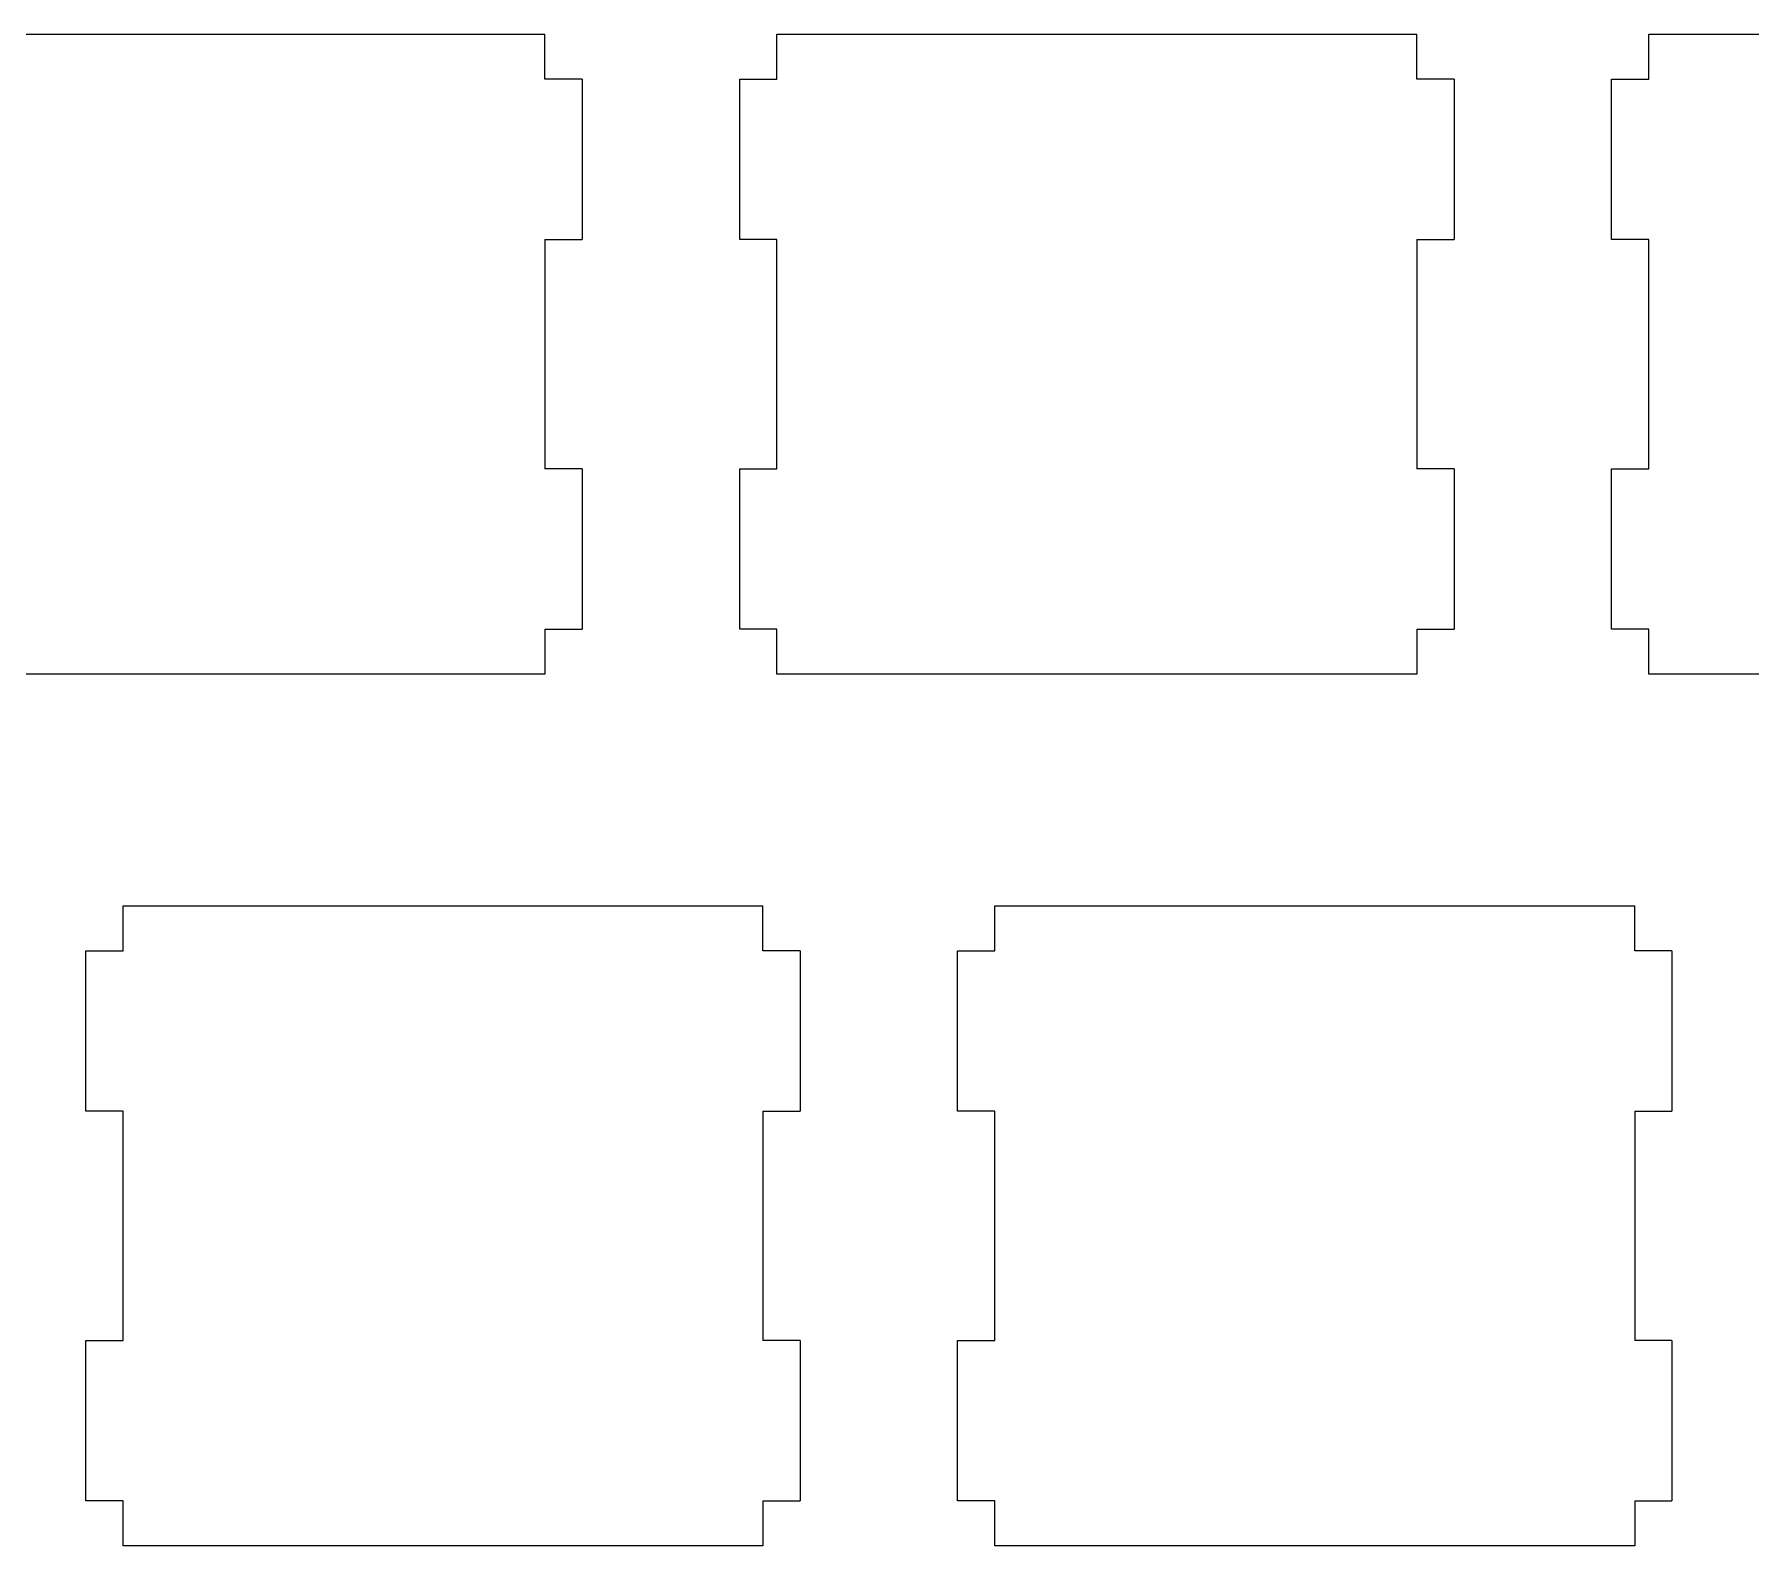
# Model space of a CAD drawing. Extents: x 16 to 306, y 20 to 120.
# Drawn here: x 114.09 to 151.5, y 43.77 to 76.72 of the extents above; entities that cross this region are included whole.
import ezdxf

# ---------------------------------------------------------------- set-up
doc = ezdxf.new("R2010")
doc.units = 0
doc.layers.add('LAYER_1', color=7, linetype='CONTINUOUS')

msp = doc.modelspace()

# ---------------------------------------------------------------- linework, layer by layer
at = {"layer": 'LAYER_1', "linetype": 'BYBLOCK'}
for points in [[(113.452, 76.718, 0), (114.14, 76.718, 0), (114.888, 76.718, 0), (115.685, 76.718, 0), (116.519, 76.718, 0), (117.376, 76.718, 0), (118.246, 76.718, 0), (119.115, 76.718, 0), (119.973, 76.718, 0), (120.806, 76.718, 0), (121.603, 76.718, 0), (122.351, 76.718, 0), (123.039, 76.718, 0), (123.655, 76.718, 0), (124.185, 76.718, 0), (124.619, 76.718, 0), (124.944, 76.718, 0), (125.148, 76.718, 0), (125.218, 76.718, 0)], [(125.218, 75.739, 0), (125.218, 75.744, 0), (125.218, 75.759, 0), (125.218, 75.781, 0), (125.218, 75.812, 0), (125.218, 75.849, 0), (125.218, 75.892, 0), (125.218, 75.94, 0), (125.218, 75.993, 0), (125.218, 76.049, 0), (125.218, 76.107, 0), (125.218, 76.168, 0), (125.218, 76.229, 0), (125.218, 76.29, 0), (125.218, 76.35, 0), (125.218, 76.408, 0), (125.218, 76.464, 0), (125.218, 76.517, 0), (125.218, 76.565, 0), (125.218, 76.608, 0), (125.218, 76.645, 0), (125.218, 76.676, 0), (125.218, 76.699, 0), (125.218, 76.713, 0), (125.218, 76.718, 0)], [(130.273, 76.718, 0), (130.344, 76.718, 0), (130.547, 76.718, 0), (130.872, 76.718, 0), (131.306, 76.718, 0), (131.837, 76.718, 0), (132.452, 76.718, 0), (133.14, 76.718, 0), (133.888, 76.718, 0), (134.685, 76.718, 0), (135.519, 76.718, 0), (136.376, 76.718, 0), (137.246, 76.718, 0), (138.115, 76.718, 0), (138.973, 76.718, 0), (139.806, 76.718, 0), (140.603, 76.718, 0), (141.351, 76.718, 0), (142.039, 76.718, 0), (142.655, 76.718, 0), (143.185, 76.718, 0), (143.619, 76.718, 0), (143.944, 76.718, 0), (144.148, 76.718, 0), (144.218, 76.718, 0)], [(130.273, 75.739, 0), (130.273, 75.744, 0), (130.273, 75.759, 0), (130.273, 75.781, 0), (130.273, 75.812, 0), (130.273, 75.849, 0), (130.273, 75.892, 0), (130.273, 75.94, 0), (130.273, 75.993, 0), (130.273, 76.049, 0), (130.273, 76.107, 0), (130.273, 76.168, 0), (130.273, 76.229, 0), (130.273, 76.29, 0), (130.273, 76.35, 0), (130.273, 76.408, 0), (130.273, 76.464, 0), (130.273, 76.517, 0), (130.273, 76.565, 0), (130.273, 76.608, 0), (130.273, 76.645, 0), (130.273, 76.676, 0), (130.273, 76.699, 0), (130.273, 76.713, 0), (130.273, 76.718, 0)], [(144.218, 75.739, 0), (144.218, 75.744, 0), (144.218, 75.759, 0), (144.218, 75.781, 0), (144.218, 75.812, 0), (144.218, 75.849, 0), (144.218, 75.892, 0), (144.218, 75.94, 0), (144.218, 75.993, 0), (144.218, 76.049, 0), (144.218, 76.107, 0), (144.218, 76.168, 0), (144.218, 76.229, 0), (144.218, 76.29, 0), (144.218, 76.35, 0), (144.218, 76.408, 0), (144.218, 76.464, 0), (144.218, 76.517, 0), (144.218, 76.565, 0), (144.218, 76.608, 0), (144.218, 76.645, 0), (144.218, 76.676, 0), (144.218, 76.699, 0), (144.218, 76.713, 0), (144.218, 76.718, 0)], [(149.273, 76.718, 0), (149.344, 76.718, 0), (149.547, 76.718, 0), (149.872, 76.718, 0), (150.306, 76.718, 0), (150.837, 76.718, 0), (151.452, 76.718, 0), (152.14, 76.718, 0)], [(149.273, 75.739, 0), (149.273, 75.744, 0), (149.273, 75.759, 0), (149.273, 75.781, 0), (149.273, 75.812, 0), (149.273, 75.849, 0), (149.273, 75.892, 0), (149.273, 75.94, 0), (149.273, 75.993, 0), (149.273, 76.049, 0), (149.273, 76.107, 0), (149.273, 76.168, 0), (149.273, 76.229, 0), (149.273, 76.29, 0), (149.273, 76.35, 0), (149.273, 76.408, 0), (149.273, 76.464, 0), (149.273, 76.517, 0), (149.273, 76.565, 0), (149.273, 76.608, 0), (149.273, 76.645, 0), (149.273, 76.676, 0), (149.273, 76.699, 0), (149.273, 76.713, 0), (149.273, 76.718, 0)], [(126.03, 75.739, 0), (126.025, 75.739, 0), (126.014, 75.739, 0), (125.995, 75.739, 0), (125.969, 75.739, 0), (125.939, 75.739, 0), (125.903, 75.739, 0), (125.863, 75.739, 0), (125.819, 75.739, 0), (125.773, 75.739, 0), (125.724, 75.739, 0), (125.674, 75.739, 0), (125.624, 75.739, 0), (125.573, 75.739, 0), (125.523, 75.739, 0), (125.475, 75.739, 0), (125.429, 75.739, 0), (125.385, 75.739, 0), (125.345, 75.739, 0), (125.309, 75.739, 0), (125.278, 75.739, 0), (125.253, 75.739, 0), (125.234, 75.739, 0), (125.222, 75.739, 0), (125.218, 75.739, 0)], [(126.03, 75.739, 0), (126.03, 75.722, 0), (126.03, 75.671, 0), (126.03, 75.589, 0), (126.03, 75.48, 0), (126.03, 75.348, 0), (126.03, 75.193, 0), (126.03, 75.021, 0), (126.03, 74.833, 0), (126.03, 74.634, 0), (126.03, 74.425, 0), (126.03, 74.21, 0), (126.03, 73.992, 0), (126.03, 73.774, 0), (126.03, 73.56, 0), (126.03, 73.351, 0), (126.03, 73.151, 0), (126.03, 72.964, 0), (126.03, 72.791, 0), (126.03, 72.637, 0), (126.03, 72.504, 0), (126.03, 72.396, 0), (126.03, 72.314, 0), (126.03, 72.263, 0), (126.03, 72.245, 0)], [(129.462, 72.245, 0), (129.462, 72.263, 0), (129.462, 72.314, 0), (129.462, 72.396, 0), (129.462, 72.504, 0), (129.462, 72.637, 0), (129.462, 72.791, 0), (129.462, 72.964, 0), (129.462, 73.151, 0), (129.462, 73.351, 0), (129.462, 73.56, 0), (129.462, 73.774, 0), (129.462, 73.992, 0), (129.462, 74.21, 0), (129.462, 74.425, 0), (129.462, 74.634, 0), (129.462, 74.833, 0), (129.462, 75.021, 0), (129.462, 75.193, 0), (129.462, 75.348, 0), (129.462, 75.48, 0), (129.462, 75.589, 0), (129.462, 75.671, 0), (129.462, 75.722, 0), (129.462, 75.739, 0)], [(129.462, 75.739, 0), (129.466, 75.739, 0), (129.478, 75.739, 0), (129.497, 75.739, 0), (129.522, 75.739, 0), (129.553, 75.739, 0), (129.588, 75.739, 0), (129.628, 75.739, 0), (129.672, 75.739, 0), (129.718, 75.739, 0), (129.767, 75.739, 0), (129.817, 75.739, 0), (129.867, 75.739, 0), (129.918, 75.739, 0), (129.968, 75.739, 0), (130.016, 75.739, 0), (130.063, 75.739, 0), (130.106, 75.739, 0), (130.146, 75.739, 0), (130.182, 75.739, 0), (130.213, 75.739, 0), (130.238, 75.739, 0), (130.257, 75.739, 0), (130.269, 75.739, 0), (130.273, 75.739, 0)], [(145.03, 75.739, 0), (145.025, 75.739, 0), (145.014, 75.739, 0), (144.995, 75.739, 0), (144.969, 75.739, 0), (144.939, 75.739, 0), (144.903, 75.739, 0), (144.863, 75.739, 0), (144.819, 75.739, 0), (144.773, 75.739, 0), (144.724, 75.739, 0), (144.674, 75.739, 0), (144.624, 75.739, 0), (144.573, 75.739, 0), (144.523, 75.739, 0), (144.475, 75.739, 0), (144.429, 75.739, 0), (144.385, 75.739, 0), (144.345, 75.739, 0), (144.309, 75.739, 0), (144.278, 75.739, 0), (144.253, 75.739, 0), (144.234, 75.739, 0), (144.222, 75.739, 0), (144.218, 75.739, 0)], [(145.03, 75.739, 0), (145.03, 75.722, 0), (145.03, 75.671, 0), (145.03, 75.589, 0), (145.03, 75.48, 0), (145.03, 75.348, 0), (145.03, 75.193, 0), (145.03, 75.021, 0), (145.03, 74.833, 0), (145.03, 74.634, 0), (145.03, 74.425, 0), (145.03, 74.21, 0), (145.03, 73.992, 0), (145.03, 73.774, 0), (145.03, 73.56, 0), (145.03, 73.351, 0), (145.03, 73.151, 0), (145.03, 72.964, 0), (145.03, 72.791, 0), (145.03, 72.637, 0), (145.03, 72.504, 0), (145.03, 72.396, 0), (145.03, 72.314, 0), (145.03, 72.263, 0), (145.03, 72.245, 0)], [(148.462, 72.245, 0), (148.462, 72.263, 0), (148.462, 72.314, 0), (148.462, 72.396, 0), (148.462, 72.504, 0), (148.462, 72.637, 0), (148.462, 72.791, 0), (148.462, 72.964, 0), (148.462, 73.151, 0), (148.462, 73.351, 0), (148.462, 73.56, 0), (148.462, 73.774, 0), (148.462, 73.992, 0), (148.462, 74.21, 0), (148.462, 74.425, 0), (148.462, 74.634, 0), (148.462, 74.833, 0), (148.462, 75.021, 0), (148.462, 75.193, 0), (148.462, 75.348, 0), (148.462, 75.48, 0), (148.462, 75.589, 0), (148.462, 75.671, 0), (148.462, 75.722, 0), (148.462, 75.739, 0)], [(148.462, 75.739, 0), (148.466, 75.739, 0), (148.478, 75.739, 0), (148.497, 75.739, 0), (148.522, 75.739, 0), (148.553, 75.739, 0), (148.588, 75.739, 0), (148.628, 75.739, 0), (148.672, 75.739, 0), (148.718, 75.739, 0), (148.767, 75.739, 0), (148.817, 75.739, 0), (148.867, 75.739, 0), (148.918, 75.739, 0), (148.968, 75.739, 0), (149.016, 75.739, 0), (149.063, 75.739, 0), (149.106, 75.739, 0), (149.146, 75.739, 0), (149.182, 75.739, 0), (149.213, 75.739, 0), (149.238, 75.739, 0), (149.257, 75.739, 0), (149.269, 75.739, 0), (149.273, 75.739, 0)], [(125.218, 72.245, 0), (125.218, 72.22, 0), (125.218, 72.147, 0), (125.218, 72.031, 0), (125.218, 71.875, 0), (125.218, 71.685, 0), (125.218, 71.464, 0), (125.218, 71.217, 0), (125.218, 70.949, 0), (125.218, 70.663, 0), (125.218, 70.365, 0), (125.218, 70.057, 0), (125.218, 69.745, 0), (125.218, 69.434, 0), (125.218, 69.126, 0), (125.218, 68.827, 0), (125.218, 68.542, 0), (125.218, 68.273, 0), (125.218, 68.027, 0), (125.218, 67.806, 0), (125.218, 67.616, 0), (125.218, 67.46, 0), (125.218, 67.344, 0), (125.218, 67.271, 0), (125.218, 67.245, 0)], [(125.218, 72.245, 0), (125.222, 72.245, 0), (125.234, 72.245, 0), (125.253, 72.245, 0), (125.278, 72.245, 0), (125.309, 72.245, 0), (125.345, 72.245, 0), (125.385, 72.245, 0), (125.429, 72.245, 0), (125.475, 72.245, 0), (125.523, 72.245, 0), (125.573, 72.245, 0), (125.624, 72.245, 0), (125.674, 72.245, 0), (125.724, 72.245, 0), (125.773, 72.245, 0), (125.819, 72.245, 0), (125.863, 72.245, 0), (125.903, 72.245, 0), (125.939, 72.245, 0), (125.969, 72.245, 0), (125.995, 72.245, 0), (126.014, 72.245, 0), (126.025, 72.245, 0), (126.03, 72.245, 0)], [(130.273, 72.245, 0), (130.269, 72.245, 0), (130.257, 72.245, 0), (130.238, 72.245, 0), (130.213, 72.245, 0), (130.182, 72.245, 0), (130.146, 72.245, 0), (130.106, 72.245, 0), (130.063, 72.245, 0), (130.016, 72.245, 0), (129.968, 72.245, 0), (129.918, 72.245, 0), (129.867, 72.245, 0), (129.817, 72.245, 0), (129.767, 72.245, 0), (129.718, 72.245, 0), (129.672, 72.245, 0), (129.628, 72.245, 0), (129.588, 72.245, 0), (129.553, 72.245, 0), (129.522, 72.245, 0), (129.497, 72.245, 0), (129.478, 72.245, 0), (129.466, 72.245, 0), (129.462, 72.245, 0)], [(130.273, 67.245, 0), (130.273, 67.271, 0), (130.273, 67.344, 0), (130.273, 67.46, 0), (130.273, 67.616, 0), (130.273, 67.806, 0), (130.273, 68.027, 0), (130.273, 68.273, 0), (130.273, 68.542, 0), (130.273, 68.827, 0), (130.273, 69.126, 0), (130.273, 69.434, 0), (130.273, 69.745, 0), (130.273, 70.057, 0), (130.273, 70.365, 0), (130.273, 70.663, 0), (130.273, 70.949, 0), (130.273, 71.217, 0), (130.273, 71.464, 0), (130.273, 71.685, 0), (130.273, 71.875, 0), (130.273, 72.031, 0), (130.273, 72.147, 0), (130.273, 72.22, 0), (130.273, 72.245, 0)], [(144.218, 72.245, 0), (144.218, 72.22, 0), (144.218, 72.147, 0), (144.218, 72.031, 0), (144.218, 71.875, 0), (144.218, 71.685, 0), (144.218, 71.464, 0), (144.218, 71.217, 0), (144.218, 70.949, 0), (144.218, 70.663, 0), (144.218, 70.365, 0), (144.218, 70.057, 0), (144.218, 69.745, 0), (144.218, 69.434, 0), (144.218, 69.126, 0), (144.218, 68.827, 0), (144.218, 68.542, 0), (144.218, 68.273, 0), (144.218, 68.027, 0), (144.218, 67.806, 0), (144.218, 67.616, 0), (144.218, 67.46, 0), (144.218, 67.344, 0), (144.218, 67.271, 0), (144.218, 67.245, 0)], [(144.218, 72.245, 0), (144.222, 72.245, 0), (144.234, 72.245, 0), (144.253, 72.245, 0), (144.278, 72.245, 0), (144.309, 72.245, 0), (144.345, 72.245, 0), (144.385, 72.245, 0), (144.429, 72.245, 0), (144.475, 72.245, 0), (144.523, 72.245, 0), (144.573, 72.245, 0), (144.624, 72.245, 0), (144.674, 72.245, 0), (144.724, 72.245, 0), (144.773, 72.245, 0), (144.819, 72.245, 0), (144.863, 72.245, 0), (144.903, 72.245, 0), (144.939, 72.245, 0), (144.969, 72.245, 0), (144.995, 72.245, 0), (145.014, 72.245, 0), (145.025, 72.245, 0), (145.03, 72.245, 0)], [(149.273, 72.245, 0), (149.269, 72.245, 0), (149.257, 72.245, 0), (149.238, 72.245, 0), (149.213, 72.245, 0), (149.182, 72.245, 0), (149.146, 72.245, 0), (149.106, 72.245, 0), (149.063, 72.245, 0), (149.016, 72.245, 0), (148.968, 72.245, 0), (148.918, 72.245, 0), (148.867, 72.245, 0), (148.817, 72.245, 0), (148.767, 72.245, 0), (148.718, 72.245, 0), (148.672, 72.245, 0), (148.628, 72.245, 0), (148.588, 72.245, 0), (148.553, 72.245, 0), (148.522, 72.245, 0), (148.497, 72.245, 0), (148.478, 72.245, 0), (148.466, 72.245, 0), (148.462, 72.245, 0)], [(149.273, 67.245, 0), (149.273, 67.271, 0), (149.273, 67.344, 0), (149.273, 67.46, 0), (149.273, 67.616, 0), (149.273, 67.806, 0), (149.273, 68.027, 0), (149.273, 68.273, 0), (149.273, 68.542, 0), (149.273, 68.827, 0), (149.273, 69.126, 0), (149.273, 69.434, 0), (149.273, 69.745, 0), (149.273, 70.057, 0), (149.273, 70.365, 0), (149.273, 70.663, 0), (149.273, 70.949, 0), (149.273, 71.217, 0), (149.273, 71.464, 0), (149.273, 71.685, 0), (149.273, 71.875, 0), (149.273, 72.031, 0), (149.273, 72.147, 0), (149.273, 72.22, 0), (149.273, 72.245, 0)], [(126.03, 67.245, 0), (126.025, 67.245, 0), (126.014, 67.245, 0), (125.995, 67.245, 0), (125.969, 67.245, 0), (125.939, 67.245, 0), (125.903, 67.245, 0), (125.863, 67.245, 0), (125.819, 67.245, 0), (125.773, 67.245, 0), (125.724, 67.245, 0), (125.674, 67.245, 0), (125.624, 67.245, 0), (125.573, 67.245, 0), (125.523, 67.245, 0), (125.475, 67.245, 0), (125.429, 67.245, 0), (125.385, 67.245, 0), (125.345, 67.245, 0), (125.309, 67.245, 0), (125.278, 67.245, 0), (125.253, 67.245, 0), (125.234, 67.245, 0), (125.222, 67.245, 0), (125.218, 67.245, 0)], [(126.03, 67.245, 0), (126.03, 67.228, 0), (126.03, 67.177, 0), (126.03, 67.095, 0), (126.03, 66.987, 0), (126.03, 66.854, 0), (126.03, 66.699, 0), (126.03, 66.527, 0), (126.03, 66.34, 0), (126.03, 66.14, 0), (126.03, 65.931, 0), (126.03, 65.716, 0), (126.03, 65.498, 0), (126.03, 65.281, 0), (126.03, 65.066, 0), (126.03, 64.857, 0), (126.03, 64.657, 0), (126.03, 64.47, 0), (126.03, 64.297, 0), (126.03, 64.143, 0), (126.03, 64.01, 0), (126.03, 63.902, 0), (126.03, 63.82, 0), (126.03, 63.769, 0), (126.03, 63.751, 0)], [(129.462, 63.751, 0), (129.462, 63.769, 0), (129.462, 63.82, 0), (129.462, 63.902, 0), (129.462, 64.01, 0), (129.462, 64.143, 0), (129.462, 64.297, 0), (129.462, 64.47, 0), (129.462, 64.657, 0), (129.462, 64.857, 0), (129.462, 65.066, 0), (129.462, 65.281, 0), (129.462, 65.498, 0), (129.462, 65.716, 0), (129.462, 65.931, 0), (129.462, 66.14, 0), (129.462, 66.34, 0), (129.462, 66.527, 0), (129.462, 66.699, 0), (129.462, 66.854, 0), (129.462, 66.987, 0), (129.462, 67.095, 0), (129.462, 67.177, 0), (129.462, 67.228, 0), (129.462, 67.245, 0)], [(129.462, 67.245, 0), (129.466, 67.245, 0), (129.478, 67.245, 0), (129.497, 67.245, 0), (129.522, 67.245, 0), (129.553, 67.245, 0), (129.588, 67.245, 0), (129.628, 67.245, 0), (129.672, 67.245, 0), (129.718, 67.245, 0), (129.767, 67.245, 0), (129.817, 67.245, 0), (129.867, 67.245, 0), (129.918, 67.245, 0), (129.968, 67.245, 0), (130.016, 67.245, 0), (130.063, 67.245, 0), (130.106, 67.245, 0), (130.146, 67.245, 0), (130.182, 67.245, 0), (130.213, 67.245, 0), (130.238, 67.245, 0), (130.257, 67.245, 0), (130.269, 67.245, 0), (130.273, 67.245, 0)], [(145.03, 67.245, 0), (145.025, 67.245, 0), (145.014, 67.245, 0), (144.995, 67.245, 0), (144.969, 67.245, 0), (144.939, 67.245, 0), (144.903, 67.245, 0), (144.863, 67.245, 0), (144.819, 67.245, 0), (144.773, 67.245, 0), (144.724, 67.245, 0), (144.674, 67.245, 0), (144.624, 67.245, 0), (144.573, 67.245, 0), (144.523, 67.245, 0), (144.475, 67.245, 0), (144.429, 67.245, 0), (144.385, 67.245, 0), (144.345, 67.245, 0), (144.309, 67.245, 0), (144.278, 67.245, 0), (144.253, 67.245, 0), (144.234, 67.245, 0), (144.222, 67.245, 0), (144.218, 67.245, 0)], [(145.03, 67.245, 0), (145.03, 67.228, 0), (145.03, 67.177, 0), (145.03, 67.095, 0), (145.03, 66.987, 0), (145.03, 66.854, 0), (145.03, 66.699, 0), (145.03, 66.527, 0), (145.03, 66.34, 0), (145.03, 66.14, 0), (145.03, 65.931, 0), (145.03, 65.716, 0), (145.03, 65.498, 0), (145.03, 65.281, 0), (145.03, 65.066, 0), (145.03, 64.857, 0), (145.03, 64.657, 0), (145.03, 64.47, 0), (145.03, 64.297, 0), (145.03, 64.143, 0), (145.03, 64.01, 0), (145.03, 63.902, 0), (145.03, 63.82, 0), (145.03, 63.769, 0), (145.03, 63.751, 0)], [(148.462, 63.751, 0), (148.462, 63.769, 0), (148.462, 63.82, 0), (148.462, 63.902, 0), (148.462, 64.01, 0), (148.462, 64.143, 0), (148.462, 64.297, 0), (148.462, 64.47, 0), (148.462, 64.657, 0), (148.462, 64.857, 0), (148.462, 65.066, 0), (148.462, 65.281, 0), (148.462, 65.498, 0), (148.462, 65.716, 0), (148.462, 65.931, 0), (148.462, 66.14, 0), (148.462, 66.34, 0), (148.462, 66.527, 0), (148.462, 66.699, 0), (148.462, 66.854, 0), (148.462, 66.987, 0), (148.462, 67.095, 0), (148.462, 67.177, 0), (148.462, 67.228, 0), (148.462, 67.245, 0)], [(148.462, 67.245, 0), (148.466, 67.245, 0), (148.478, 67.245, 0), (148.497, 67.245, 0), (148.522, 67.245, 0), (148.553, 67.245, 0), (148.588, 67.245, 0), (148.628, 67.245, 0), (148.672, 67.245, 0), (148.718, 67.245, 0), (148.767, 67.245, 0), (148.817, 67.245, 0), (148.867, 67.245, 0), (148.918, 67.245, 0), (148.968, 67.245, 0), (149.016, 67.245, 0), (149.063, 67.245, 0), (149.106, 67.245, 0), (149.146, 67.245, 0), (149.182, 67.245, 0), (149.213, 67.245, 0), (149.238, 67.245, 0), (149.257, 67.245, 0), (149.269, 67.245, 0), (149.273, 67.245, 0)], [(125.218, 63.751, 0), (125.222, 63.751, 0), (125.234, 63.751, 0), (125.253, 63.751, 0), (125.278, 63.751, 0), (125.309, 63.751, 0), (125.345, 63.751, 0), (125.385, 63.751, 0), (125.429, 63.751, 0), (125.475, 63.751, 0), (125.523, 63.751, 0), (125.573, 63.751, 0), (125.624, 63.751, 0), (125.674, 63.751, 0), (125.724, 63.751, 0), (125.773, 63.751, 0), (125.819, 63.751, 0), (125.863, 63.751, 0), (125.903, 63.751, 0), (125.939, 63.751, 0), (125.969, 63.751, 0), (125.995, 63.751, 0), (126.014, 63.751, 0), (126.025, 63.751, 0), (126.03, 63.751, 0)], [(125.218, 63.751, 0), (125.218, 63.747, 0), (125.218, 63.732, 0), (125.218, 63.709, 0), (125.218, 63.679, 0), (125.218, 63.642, 0), (125.218, 63.599, 0), (125.218, 63.55, 0), (125.218, 63.498, 0), (125.218, 63.442, 0), (125.218, 63.383, 0), (125.218, 63.323, 0), (125.218, 63.262, 0), (125.218, 63.201, 0), (125.218, 63.141, 0), (125.218, 63.082, 0), (125.218, 63.027, 0), (125.218, 62.974, 0), (125.218, 62.926, 0), (125.218, 62.883, 0), (125.218, 62.845, 0), (125.218, 62.815, 0), (125.218, 62.792, 0), (125.218, 62.778, 0), (125.218, 62.773, 0)], [(130.273, 63.751, 0), (130.269, 63.751, 0), (130.257, 63.751, 0), (130.238, 63.751, 0), (130.213, 63.751, 0), (130.182, 63.751, 0), (130.146, 63.751, 0), (130.106, 63.751, 0), (130.063, 63.751, 0), (130.016, 63.751, 0), (129.968, 63.751, 0), (129.918, 63.751, 0), (129.867, 63.751, 0), (129.817, 63.751, 0), (129.767, 63.751, 0), (129.718, 63.751, 0), (129.672, 63.751, 0), (129.628, 63.751, 0), (129.588, 63.751, 0), (129.553, 63.751, 0), (129.522, 63.751, 0), (129.497, 63.751, 0), (129.478, 63.751, 0), (129.466, 63.751, 0), (129.462, 63.751, 0)], [(130.273, 62.773, 0), (130.273, 62.778, 0), (130.273, 62.792, 0), (130.273, 62.815, 0), (130.273, 62.845, 0), (130.273, 62.883, 0), (130.273, 62.926, 0), (130.273, 62.974, 0), (130.273, 63.027, 0), (130.273, 63.082, 0), (130.273, 63.141, 0), (130.273, 63.201, 0), (130.273, 63.262, 0), (130.273, 63.323, 0), (130.273, 63.383, 0), (130.273, 63.442, 0), (130.273, 63.498, 0), (130.273, 63.55, 0), (130.273, 63.599, 0), (130.273, 63.642, 0), (130.273, 63.679, 0), (130.273, 63.709, 0), (130.273, 63.732, 0), (130.273, 63.747, 0), (130.273, 63.751, 0)], [(144.218, 63.751, 0), (144.222, 63.751, 0), (144.234, 63.751, 0), (144.253, 63.751, 0), (144.278, 63.751, 0), (144.309, 63.751, 0), (144.345, 63.751, 0), (144.385, 63.751, 0), (144.429, 63.751, 0), (144.475, 63.751, 0), (144.523, 63.751, 0), (144.573, 63.751, 0), (144.624, 63.751, 0), (144.674, 63.751, 0), (144.724, 63.751, 0), (144.773, 63.751, 0), (144.819, 63.751, 0), (144.863, 63.751, 0), (144.903, 63.751, 0), (144.939, 63.751, 0), (144.969, 63.751, 0), (144.995, 63.751, 0), (145.014, 63.751, 0), (145.025, 63.751, 0), (145.03, 63.751, 0)], [(144.218, 63.751, 0), (144.218, 63.747, 0), (144.218, 63.732, 0), (144.218, 63.709, 0), (144.218, 63.679, 0), (144.218, 63.642, 0), (144.218, 63.599, 0), (144.218, 63.55, 0), (144.218, 63.498, 0), (144.218, 63.442, 0), (144.218, 63.383, 0), (144.218, 63.323, 0), (144.218, 63.262, 0), (144.218, 63.201, 0), (144.218, 63.141, 0), (144.218, 63.082, 0), (144.218, 63.027, 0), (144.218, 62.974, 0), (144.218, 62.926, 0), (144.218, 62.883, 0), (144.218, 62.845, 0), (144.218, 62.815, 0), (144.218, 62.792, 0), (144.218, 62.778, 0), (144.218, 62.773, 0)], [(149.273, 63.751, 0), (149.269, 63.751, 0), (149.257, 63.751, 0), (149.238, 63.751, 0), (149.213, 63.751, 0), (149.182, 63.751, 0), (149.146, 63.751, 0), (149.106, 63.751, 0), (149.063, 63.751, 0), (149.016, 63.751, 0), (148.968, 63.751, 0), (148.918, 63.751, 0), (148.867, 63.751, 0), (148.817, 63.751, 0), (148.767, 63.751, 0), (148.718, 63.751, 0), (148.672, 63.751, 0), (148.628, 63.751, 0), (148.588, 63.751, 0), (148.553, 63.751, 0), (148.522, 63.751, 0), (148.497, 63.751, 0), (148.478, 63.751, 0), (148.466, 63.751, 0), (148.462, 63.751, 0)], [(149.273, 62.773, 0), (149.273, 62.778, 0), (149.273, 62.792, 0), (149.273, 62.815, 0), (149.273, 62.845, 0), (149.273, 62.883, 0), (149.273, 62.926, 0), (149.273, 62.974, 0), (149.273, 63.027, 0), (149.273, 63.082, 0), (149.273, 63.141, 0), (149.273, 63.201, 0), (149.273, 63.262, 0), (149.273, 63.323, 0), (149.273, 63.383, 0), (149.273, 63.442, 0), (149.273, 63.498, 0), (149.273, 63.55, 0), (149.273, 63.599, 0), (149.273, 63.642, 0), (149.273, 63.679, 0), (149.273, 63.709, 0), (149.273, 63.732, 0), (149.273, 63.747, 0), (149.273, 63.751, 0)], [(125.218, 62.773, 0), (125.148, 62.773, 0), (124.944, 62.773, 0), (124.619, 62.773, 0), (124.185, 62.773, 0), (123.655, 62.773, 0), (123.039, 62.773, 0), (122.351, 62.773, 0), (121.603, 62.773, 0), (120.806, 62.773, 0), (119.973, 62.773, 0), (119.115, 62.773, 0), (118.246, 62.773, 0), (117.376, 62.773, 0), (116.519, 62.773, 0), (115.685, 62.773, 0), (114.888, 62.773, 0), (114.14, 62.773, 0), (113.452, 62.773, 0)], [(144.218, 62.773, 0), (144.148, 62.773, 0), (143.944, 62.773, 0), (143.619, 62.773, 0), (143.185, 62.773, 0), (142.655, 62.773, 0), (142.039, 62.773, 0), (141.351, 62.773, 0), (140.603, 62.773, 0), (139.806, 62.773, 0), (138.973, 62.773, 0), (138.115, 62.773, 0), (137.246, 62.773, 0), (136.376, 62.773, 0), (135.519, 62.773, 0), (134.685, 62.773, 0), (133.888, 62.773, 0), (133.14, 62.773, 0), (132.452, 62.773, 0), (131.837, 62.773, 0), (131.306, 62.773, 0), (130.872, 62.773, 0), (130.547, 62.773, 0), (130.344, 62.773, 0), (130.273, 62.773, 0)], [(152.14, 62.773, 0), (151.452, 62.773, 0), (150.837, 62.773, 0), (150.306, 62.773, 0), (149.872, 62.773, 0), (149.547, 62.773, 0), (149.344, 62.773, 0), (149.273, 62.773, 0)], [(116.023, 57.718, 0), (116.094, 57.718, 0), (116.297, 57.718, 0), (116.622, 57.718, 0), (117.056, 57.718, 0), (117.587, 57.718, 0), (118.202, 57.718, 0), (118.89, 57.718, 0), (119.638, 57.718, 0), (120.435, 57.718, 0), (121.269, 57.718, 0), (122.126, 57.718, 0), (122.996, 57.718, 0), (123.865, 57.718, 0), (124.723, 57.718, 0), (125.556, 57.718, 0), (126.353, 57.718, 0), (127.101, 57.718, 0), (127.789, 57.718, 0), (128.405, 57.718, 0), (128.935, 57.718, 0), (129.369, 57.718, 0), (129.694, 57.718, 0), (129.898, 57.718, 0), (129.968, 57.718, 0)], [(116.023, 56.739, 0), (116.023, 56.744, 0), (116.023, 56.759, 0), (116.023, 56.781, 0), (116.023, 56.812, 0), (116.023, 56.849, 0), (116.023, 56.892, 0), (116.023, 56.94, 0), (116.023, 56.993, 0), (116.023, 57.049, 0), (116.023, 57.107, 0), (116.023, 57.168, 0), (116.023, 57.229, 0), (116.023, 57.29, 0), (116.023, 57.35, 0), (116.023, 57.408, 0), (116.023, 57.464, 0), (116.023, 57.517, 0), (116.023, 57.565, 0), (116.023, 57.608, 0), (116.023, 57.645, 0), (116.023, 57.676, 0), (116.023, 57.699, 0), (116.023, 57.713, 0), (116.023, 57.718, 0)], [(129.968, 56.739, 0), (129.968, 56.744, 0), (129.968, 56.759, 0), (129.968, 56.781, 0), (129.968, 56.812, 0), (129.968, 56.849, 0), (129.968, 56.892, 0), (129.968, 56.94, 0), (129.968, 56.993, 0), (129.968, 57.049, 0), (129.968, 57.107, 0), (129.968, 57.168, 0), (129.968, 57.229, 0), (129.968, 57.29, 0), (129.968, 57.35, 0), (129.968, 57.408, 0), (129.968, 57.464, 0), (129.968, 57.517, 0), (129.968, 57.565, 0), (129.968, 57.608, 0), (129.968, 57.645, 0), (129.968, 57.676, 0), (129.968, 57.699, 0), (129.968, 57.713, 0), (129.968, 57.718, 0)], [(135.023, 57.718, 0), (135.094, 57.718, 0), (135.297, 57.718, 0), (135.622, 57.718, 0), (136.056, 57.718, 0), (136.587, 57.718, 0), (137.202, 57.718, 0), (137.89, 57.718, 0), (138.638, 57.718, 0), (139.435, 57.718, 0), (140.269, 57.718, 0), (141.126, 57.718, 0), (141.996, 57.718, 0), (142.865, 57.718, 0), (143.723, 57.718, 0), (144.556, 57.718, 0), (145.353, 57.718, 0), (146.101, 57.718, 0), (146.789, 57.718, 0), (147.405, 57.718, 0), (147.935, 57.718, 0), (148.369, 57.718, 0), (148.694, 57.718, 0), (148.898, 57.718, 0), (148.968, 57.718, 0)], [(135.023, 56.739, 0), (135.023, 56.744, 0), (135.023, 56.759, 0), (135.023, 56.781, 0), (135.023, 56.812, 0), (135.023, 56.849, 0), (135.023, 56.892, 0), (135.023, 56.94, 0), (135.023, 56.993, 0), (135.023, 57.049, 0), (135.023, 57.107, 0), (135.023, 57.168, 0), (135.023, 57.229, 0), (135.023, 57.29, 0), (135.023, 57.35, 0), (135.023, 57.408, 0), (135.023, 57.464, 0), (135.023, 57.517, 0), (135.023, 57.565, 0), (135.023, 57.608, 0), (135.023, 57.645, 0), (135.023, 57.676, 0), (135.023, 57.699, 0), (135.023, 57.713, 0), (135.023, 57.718, 0)], [(148.968, 56.739, 0), (148.968, 56.744, 0), (148.968, 56.759, 0), (148.968, 56.781, 0), (148.968, 56.812, 0), (148.968, 56.849, 0), (148.968, 56.892, 0), (148.968, 56.94, 0), (148.968, 56.993, 0), (148.968, 57.049, 0), (148.968, 57.107, 0), (148.968, 57.168, 0), (148.968, 57.229, 0), (148.968, 57.29, 0), (148.968, 57.35, 0), (148.968, 57.408, 0), (148.968, 57.464, 0), (148.968, 57.517, 0), (148.968, 57.565, 0), (148.968, 57.608, 0), (148.968, 57.645, 0), (148.968, 57.676, 0), (148.968, 57.699, 0), (148.968, 57.713, 0), (148.968, 57.718, 0)], [(115.212, 53.245, 0), (115.212, 53.263, 0), (115.212, 53.314, 0), (115.212, 53.396, 0), (115.212, 53.504, 0), (115.212, 53.637, 0), (115.212, 53.791, 0), (115.212, 53.964, 0), (115.212, 54.151, 0), (115.212, 54.351, 0), (115.212, 54.56, 0), (115.212, 54.774, 0), (115.212, 54.992, 0), (115.212, 55.21, 0), (115.212, 55.425, 0), (115.212, 55.634, 0), (115.212, 55.833, 0), (115.212, 56.021, 0), (115.212, 56.193, 0), (115.212, 56.348, 0), (115.212, 56.48, 0), (115.212, 56.589, 0), (115.212, 56.671, 0), (115.212, 56.722, 0), (115.212, 56.739, 0)], [(115.212, 56.739, 0), (115.216, 56.739, 0), (115.228, 56.739, 0), (115.247, 56.739, 0), (115.272, 56.739, 0), (115.303, 56.739, 0), (115.338, 56.739, 0), (115.378, 56.739, 0), (115.422, 56.739, 0), (115.468, 56.739, 0), (115.517, 56.739, 0), (115.567, 56.739, 0), (115.617, 56.739, 0), (115.668, 56.739, 0), (115.718, 56.739, 0), (115.766, 56.739, 0), (115.813, 56.739, 0), (115.856, 56.739, 0), (115.896, 56.739, 0), (115.932, 56.739, 0), (115.963, 56.739, 0), (115.988, 56.739, 0), (116.007, 56.739, 0), (116.019, 56.739, 0), (116.023, 56.739, 0)], [(130.78, 56.739, 0), (130.775, 56.739, 0), (130.764, 56.739, 0), (130.745, 56.739, 0), (130.719, 56.739, 0), (130.689, 56.739, 0), (130.653, 56.739, 0), (130.613, 56.739, 0), (130.569, 56.739, 0), (130.523, 56.739, 0), (130.474, 56.739, 0), (130.424, 56.739, 0), (130.374, 56.739, 0), (130.323, 56.739, 0), (130.273, 56.739, 0), (130.225, 56.739, 0), (130.179, 56.739, 0), (130.135, 56.739, 0), (130.095, 56.739, 0), (130.059, 56.739, 0), (130.028, 56.739, 0), (130.003, 56.739, 0), (129.984, 56.739, 0), (129.972, 56.739, 0), (129.968, 56.739, 0)], [(130.78, 56.739, 0), (130.78, 56.722, 0), (130.78, 56.671, 0), (130.78, 56.589, 0), (130.78, 56.48, 0), (130.78, 56.348, 0), (130.78, 56.193, 0), (130.78, 56.021, 0), (130.78, 55.833, 0), (130.78, 55.634, 0), (130.78, 55.425, 0), (130.78, 55.21, 0), (130.78, 54.992, 0), (130.78, 54.774, 0), (130.78, 54.56, 0), (130.78, 54.351, 0), (130.78, 54.151, 0), (130.78, 53.964, 0), (130.78, 53.791, 0), (130.78, 53.637, 0), (130.78, 53.504, 0), (130.78, 53.396, 0), (130.78, 53.314, 0), (130.78, 53.263, 0), (130.78, 53.245, 0)], [(134.212, 53.245, 0), (134.212, 53.263, 0), (134.212, 53.314, 0), (134.212, 53.396, 0), (134.212, 53.504, 0), (134.212, 53.637, 0), (134.212, 53.791, 0), (134.212, 53.964, 0), (134.212, 54.151, 0), (134.212, 54.351, 0), (134.212, 54.56, 0), (134.212, 54.774, 0), (134.212, 54.992, 0), (134.212, 55.21, 0), (134.212, 55.425, 0), (134.212, 55.634, 0), (134.212, 55.833, 0), (134.212, 56.021, 0), (134.212, 56.193, 0), (134.212, 56.348, 0), (134.212, 56.48, 0), (134.212, 56.589, 0), (134.212, 56.671, 0), (134.212, 56.722, 0), (134.212, 56.739, 0)], [(134.212, 56.739, 0), (134.216, 56.739, 0), (134.228, 56.739, 0), (134.247, 56.739, 0), (134.272, 56.739, 0), (134.303, 56.739, 0), (134.338, 56.739, 0), (134.378, 56.739, 0), (134.422, 56.739, 0), (134.468, 56.739, 0), (134.517, 56.739, 0), (134.567, 56.739, 0), (134.617, 56.739, 0), (134.668, 56.739, 0), (134.718, 56.739, 0), (134.766, 56.739, 0), (134.813, 56.739, 0), (134.856, 56.739, 0), (134.896, 56.739, 0), (134.932, 56.739, 0), (134.963, 56.739, 0), (134.988, 56.739, 0), (135.007, 56.739, 0), (135.019, 56.739, 0), (135.023, 56.739, 0)], [(149.78, 56.739, 0), (149.775, 56.739, 0), (149.764, 56.739, 0), (149.745, 56.739, 0), (149.719, 56.739, 0), (149.689, 56.739, 0), (149.653, 56.739, 0), (149.613, 56.739, 0), (149.569, 56.739, 0), (149.523, 56.739, 0), (149.474, 56.739, 0), (149.424, 56.739, 0), (149.374, 56.739, 0), (149.323, 56.739, 0), (149.273, 56.739, 0), (149.225, 56.739, 0), (149.179, 56.739, 0), (149.135, 56.739, 0), (149.095, 56.739, 0), (149.059, 56.739, 0), (149.028, 56.739, 0), (149.003, 56.739, 0), (148.984, 56.739, 0), (148.972, 56.739, 0), (148.968, 56.739, 0)], [(149.78, 56.739, 0), (149.78, 56.722, 0), (149.78, 56.671, 0), (149.78, 56.589, 0), (149.78, 56.48, 0), (149.78, 56.348, 0), (149.78, 56.193, 0), (149.78, 56.021, 0), (149.78, 55.833, 0), (149.78, 55.634, 0), (149.78, 55.425, 0), (149.78, 55.21, 0), (149.78, 54.992, 0), (149.78, 54.774, 0), (149.78, 54.56, 0), (149.78, 54.351, 0), (149.78, 54.151, 0), (149.78, 53.964, 0), (149.78, 53.791, 0), (149.78, 53.637, 0), (149.78, 53.504, 0), (149.78, 53.396, 0), (149.78, 53.314, 0), (149.78, 53.263, 0), (149.78, 53.245, 0)], [(116.023, 53.245, 0), (116.019, 53.245, 0), (116.007, 53.245, 0), (115.988, 53.245, 0), (115.963, 53.245, 0), (115.932, 53.245, 0), (115.896, 53.245, 0), (115.856, 53.245, 0), (115.813, 53.245, 0), (115.766, 53.245, 0), (115.718, 53.245, 0), (115.668, 53.245, 0), (115.617, 53.245, 0), (115.567, 53.245, 0), (115.517, 53.245, 0), (115.468, 53.245, 0), (115.422, 53.245, 0), (115.378, 53.245, 0), (115.338, 53.245, 0), (115.303, 53.245, 0), (115.272, 53.245, 0), (115.247, 53.245, 0), (115.228, 53.245, 0), (115.216, 53.245, 0), (115.212, 53.245, 0)], [(116.023, 48.245, 0), (116.023, 48.271, 0), (116.023, 48.344, 0), (116.023, 48.46, 0), (116.023, 48.616, 0), (116.023, 48.806, 0), (116.023, 49.027, 0), (116.023, 49.273, 0), (116.023, 49.542, 0), (116.023, 49.827, 0), (116.023, 50.126, 0), (116.023, 50.434, 0), (116.023, 50.745, 0), (116.023, 51.057, 0), (116.023, 51.365, 0), (116.023, 51.663, 0), (116.023, 51.949, 0), (116.023, 52.217, 0), (116.023, 52.464, 0), (116.023, 52.685, 0), (116.023, 52.875, 0), (116.023, 53.031, 0), (116.023, 53.147, 0), (116.023, 53.22, 0), (116.023, 53.245, 0)], [(129.968, 53.245, 0), (129.968, 53.22, 0), (129.968, 53.147, 0), (129.968, 53.031, 0), (129.968, 52.875, 0), (129.968, 52.685, 0), (129.968, 52.464, 0), (129.968, 52.217, 0), (129.968, 51.949, 0), (129.968, 51.663, 0), (129.968, 51.365, 0), (129.968, 51.057, 0), (129.968, 50.745, 0), (129.968, 50.434, 0), (129.968, 50.126, 0), (129.968, 49.827, 0), (129.968, 49.542, 0), (129.968, 49.273, 0), (129.968, 49.027, 0), (129.968, 48.806, 0), (129.968, 48.616, 0), (129.968, 48.46, 0), (129.968, 48.344, 0), (129.968, 48.271, 0), (129.968, 48.245, 0)], [(129.968, 53.245, 0), (129.972, 53.245, 0), (129.984, 53.245, 0), (130.003, 53.245, 0), (130.028, 53.245, 0), (130.059, 53.245, 0), (130.095, 53.245, 0), (130.135, 53.245, 0), (130.179, 53.245, 0), (130.225, 53.245, 0), (130.273, 53.245, 0), (130.323, 53.245, 0), (130.374, 53.245, 0), (130.424, 53.245, 0), (130.474, 53.245, 0), (130.523, 53.245, 0), (130.569, 53.245, 0), (130.613, 53.245, 0), (130.653, 53.245, 0), (130.689, 53.245, 0), (130.719, 53.245, 0), (130.745, 53.245, 0), (130.764, 53.245, 0), (130.775, 53.245, 0), (130.78, 53.245, 0)], [(135.023, 53.245, 0), (135.019, 53.245, 0), (135.007, 53.245, 0), (134.988, 53.245, 0), (134.963, 53.245, 0), (134.932, 53.245, 0), (134.896, 53.245, 0), (134.856, 53.245, 0), (134.813, 53.245, 0), (134.766, 53.245, 0), (134.718, 53.245, 0), (134.668, 53.245, 0), (134.617, 53.245, 0), (134.567, 53.245, 0), (134.517, 53.245, 0), (134.468, 53.245, 0), (134.422, 53.245, 0), (134.378, 53.245, 0), (134.338, 53.245, 0), (134.303, 53.245, 0), (134.272, 53.245, 0), (134.247, 53.245, 0), (134.228, 53.245, 0), (134.216, 53.245, 0), (134.212, 53.245, 0)], [(135.023, 48.245, 0), (135.023, 48.271, 0), (135.023, 48.344, 0), (135.023, 48.46, 0), (135.023, 48.616, 0), (135.023, 48.806, 0), (135.023, 49.027, 0), (135.023, 49.273, 0), (135.023, 49.542, 0), (135.023, 49.827, 0), (135.023, 50.126, 0), (135.023, 50.434, 0), (135.023, 50.745, 0), (135.023, 51.057, 0), (135.023, 51.365, 0), (135.023, 51.663, 0), (135.023, 51.949, 0), (135.023, 52.217, 0), (135.023, 52.464, 0), (135.023, 52.685, 0), (135.023, 52.875, 0), (135.023, 53.031, 0), (135.023, 53.147, 0), (135.023, 53.22, 0), (135.023, 53.245, 0)], [(148.968, 53.245, 0), (148.968, 53.22, 0), (148.968, 53.147, 0), (148.968, 53.031, 0), (148.968, 52.875, 0), (148.968, 52.685, 0), (148.968, 52.464, 0), (148.968, 52.217, 0), (148.968, 51.949, 0), (148.968, 51.663, 0), (148.968, 51.365, 0), (148.968, 51.057, 0), (148.968, 50.745, 0), (148.968, 50.434, 0), (148.968, 50.126, 0), (148.968, 49.827, 0), (148.968, 49.542, 0), (148.968, 49.273, 0), (148.968, 49.027, 0), (148.968, 48.806, 0), (148.968, 48.616, 0), (148.968, 48.46, 0), (148.968, 48.344, 0), (148.968, 48.271, 0), (148.968, 48.245, 0)], [(148.968, 53.245, 0), (148.972, 53.245, 0), (148.984, 53.245, 0), (149.003, 53.245, 0), (149.028, 53.245, 0), (149.059, 53.245, 0), (149.095, 53.245, 0), (149.135, 53.245, 0), (149.179, 53.245, 0), (149.225, 53.245, 0), (149.273, 53.245, 0), (149.323, 53.245, 0), (149.374, 53.245, 0), (149.424, 53.245, 0), (149.474, 53.245, 0), (149.523, 53.245, 0), (149.569, 53.245, 0), (149.613, 53.245, 0), (149.653, 53.245, 0), (149.689, 53.245, 0), (149.719, 53.245, 0), (149.745, 53.245, 0), (149.764, 53.245, 0), (149.775, 53.245, 0), (149.78, 53.245, 0)], [(115.212, 44.751, 0), (115.212, 44.769, 0), (115.212, 44.82, 0), (115.212, 44.902, 0), (115.212, 45.01, 0), (115.212, 45.143, 0), (115.212, 45.297, 0), (115.212, 45.47, 0), (115.212, 45.657, 0), (115.212, 45.857, 0), (115.212, 46.066, 0), (115.212, 46.281, 0), (115.212, 46.498, 0), (115.212, 46.716, 0), (115.212, 46.931, 0), (115.212, 47.14, 0), (115.212, 47.34, 0), (115.212, 47.527, 0), (115.212, 47.699, 0), (115.212, 47.854, 0), (115.212, 47.987, 0), (115.212, 48.095, 0), (115.212, 48.177, 0), (115.212, 48.228, 0), (115.212, 48.245, 0)], [(115.212, 48.245, 0), (115.216, 48.245, 0), (115.228, 48.245, 0), (115.247, 48.245, 0), (115.272, 48.245, 0), (115.303, 48.245, 0), (115.338, 48.245, 0), (115.378, 48.245, 0), (115.422, 48.245, 0), (115.468, 48.245, 0), (115.517, 48.245, 0), (115.567, 48.245, 0), (115.617, 48.245, 0), (115.668, 48.245, 0), (115.718, 48.245, 0), (115.766, 48.245, 0), (115.813, 48.245, 0), (115.856, 48.245, 0), (115.896, 48.245, 0), (115.932, 48.245, 0), (115.963, 48.245, 0), (115.988, 48.245, 0), (116.007, 48.245, 0), (116.019, 48.245, 0), (116.023, 48.245, 0)], [(130.78, 48.245, 0), (130.775, 48.245, 0), (130.764, 48.245, 0), (130.745, 48.245, 0), (130.719, 48.245, 0), (130.689, 48.245, 0), (130.653, 48.245, 0), (130.613, 48.245, 0), (130.569, 48.245, 0), (130.523, 48.245, 0), (130.474, 48.245, 0), (130.424, 48.245, 0), (130.374, 48.245, 0), (130.323, 48.245, 0), (130.273, 48.245, 0), (130.225, 48.245, 0), (130.179, 48.245, 0), (130.135, 48.245, 0), (130.095, 48.245, 0), (130.059, 48.245, 0), (130.028, 48.245, 0), (130.003, 48.245, 0), (129.984, 48.245, 0), (129.972, 48.245, 0), (129.968, 48.245, 0)], [(130.78, 48.245, 0), (130.78, 48.228, 0), (130.78, 48.177, 0), (130.78, 48.095, 0), (130.78, 47.987, 0), (130.78, 47.854, 0), (130.78, 47.699, 0), (130.78, 47.527, 0), (130.78, 47.34, 0), (130.78, 47.14, 0), (130.78, 46.931, 0), (130.78, 46.716, 0), (130.78, 46.498, 0), (130.78, 46.281, 0), (130.78, 46.066, 0), (130.78, 45.857, 0), (130.78, 45.657, 0), (130.78, 45.47, 0), (130.78, 45.297, 0), (130.78, 45.143, 0), (130.78, 45.01, 0), (130.78, 44.902, 0), (130.78, 44.82, 0), (130.78, 44.769, 0), (130.78, 44.751, 0)], [(134.212, 44.751, 0), (134.212, 44.769, 0), (134.212, 44.82, 0), (134.212, 44.902, 0), (134.212, 45.01, 0), (134.212, 45.143, 0), (134.212, 45.297, 0), (134.212, 45.47, 0), (134.212, 45.657, 0), (134.212, 45.857, 0), (134.212, 46.066, 0), (134.212, 46.281, 0), (134.212, 46.498, 0), (134.212, 46.716, 0), (134.212, 46.931, 0), (134.212, 47.14, 0), (134.212, 47.34, 0), (134.212, 47.527, 0), (134.212, 47.699, 0), (134.212, 47.854, 0), (134.212, 47.987, 0), (134.212, 48.095, 0), (134.212, 48.177, 0), (134.212, 48.228, 0), (134.212, 48.245, 0)], [(134.212, 48.245, 0), (134.216, 48.245, 0), (134.228, 48.245, 0), (134.247, 48.245, 0), (134.272, 48.245, 0), (134.303, 48.245, 0), (134.338, 48.245, 0), (134.378, 48.245, 0), (134.422, 48.245, 0), (134.468, 48.245, 0), (134.517, 48.245, 0), (134.567, 48.245, 0), (134.617, 48.245, 0), (134.668, 48.245, 0), (134.718, 48.245, 0), (134.766, 48.245, 0), (134.813, 48.245, 0), (134.856, 48.245, 0), (134.896, 48.245, 0), (134.932, 48.245, 0), (134.963, 48.245, 0), (134.988, 48.245, 0), (135.007, 48.245, 0), (135.019, 48.245, 0), (135.023, 48.245, 0)], [(149.78, 48.245, 0), (149.775, 48.245, 0), (149.764, 48.245, 0), (149.745, 48.245, 0), (149.719, 48.245, 0), (149.689, 48.245, 0), (149.653, 48.245, 0), (149.613, 48.245, 0), (149.569, 48.245, 0), (149.523, 48.245, 0), (149.474, 48.245, 0), (149.424, 48.245, 0), (149.374, 48.245, 0), (149.323, 48.245, 0), (149.273, 48.245, 0), (149.225, 48.245, 0), (149.179, 48.245, 0), (149.135, 48.245, 0), (149.095, 48.245, 0), (149.059, 48.245, 0), (149.028, 48.245, 0), (149.003, 48.245, 0), (148.984, 48.245, 0), (148.972, 48.245, 0), (148.968, 48.245, 0)], [(149.78, 48.245, 0), (149.78, 48.228, 0), (149.78, 48.177, 0), (149.78, 48.095, 0), (149.78, 47.987, 0), (149.78, 47.854, 0), (149.78, 47.699, 0), (149.78, 47.527, 0), (149.78, 47.34, 0), (149.78, 47.14, 0), (149.78, 46.931, 0), (149.78, 46.716, 0), (149.78, 46.498, 0), (149.78, 46.281, 0), (149.78, 46.066, 0), (149.78, 45.857, 0), (149.78, 45.657, 0), (149.78, 45.47, 0), (149.78, 45.297, 0), (149.78, 45.143, 0), (149.78, 45.01, 0), (149.78, 44.902, 0), (149.78, 44.82, 0), (149.78, 44.769, 0), (149.78, 44.751, 0)], [(116.023, 44.751, 0), (116.019, 44.751, 0), (116.007, 44.751, 0), (115.988, 44.751, 0), (115.963, 44.751, 0), (115.932, 44.751, 0), (115.896, 44.751, 0), (115.856, 44.751, 0), (115.813, 44.751, 0), (115.766, 44.751, 0), (115.718, 44.751, 0), (115.668, 44.751, 0), (115.617, 44.751, 0), (115.567, 44.751, 0), (115.517, 44.751, 0), (115.468, 44.751, 0), (115.422, 44.751, 0), (115.378, 44.751, 0), (115.338, 44.751, 0), (115.303, 44.751, 0), (115.272, 44.751, 0), (115.247, 44.751, 0), (115.228, 44.751, 0), (115.216, 44.751, 0), (115.212, 44.751, 0)], [(116.023, 43.773, 0), (116.023, 43.778, 0), (116.023, 43.792, 0), (116.023, 43.815, 0), (116.023, 43.845, 0), (116.023, 43.883, 0), (116.023, 43.926, 0), (116.023, 43.974, 0), (116.023, 44.027, 0), (116.023, 44.082, 0), (116.023, 44.141, 0), (116.023, 44.201, 0), (116.023, 44.262, 0), (116.023, 44.323, 0), (116.023, 44.383, 0), (116.023, 44.442, 0), (116.023, 44.498, 0), (116.023, 44.55, 0), (116.023, 44.599, 0), (116.023, 44.642, 0), (116.023, 44.679, 0), (116.023, 44.709, 0), (116.023, 44.732, 0), (116.023, 44.747, 0), (116.023, 44.751, 0)], [(129.968, 44.751, 0), (129.972, 44.751, 0), (129.984, 44.751, 0), (130.003, 44.751, 0), (130.028, 44.751, 0), (130.059, 44.751, 0), (130.095, 44.751, 0), (130.135, 44.751, 0), (130.179, 44.751, 0), (130.225, 44.751, 0), (130.273, 44.751, 0), (130.323, 44.751, 0), (130.374, 44.751, 0), (130.424, 44.751, 0), (130.474, 44.751, 0), (130.523, 44.751, 0), (130.569, 44.751, 0), (130.613, 44.751, 0), (130.653, 44.751, 0), (130.689, 44.751, 0), (130.719, 44.751, 0), (130.745, 44.751, 0), (130.764, 44.751, 0), (130.775, 44.751, 0), (130.78, 44.751, 0)], [(129.968, 44.751, 0), (129.968, 44.747, 0), (129.968, 44.732, 0), (129.968, 44.709, 0), (129.968, 44.679, 0), (129.968, 44.642, 0), (129.968, 44.599, 0), (129.968, 44.55, 0), (129.968, 44.498, 0), (129.968, 44.442, 0), (129.968, 44.383, 0), (129.968, 44.323, 0), (129.968, 44.262, 0), (129.968, 44.201, 0), (129.968, 44.141, 0), (129.968, 44.082, 0), (129.968, 44.027, 0), (129.968, 43.974, 0), (129.968, 43.926, 0), (129.968, 43.883, 0), (129.968, 43.845, 0), (129.968, 43.815, 0), (129.968, 43.792, 0), (129.968, 43.778, 0), (129.968, 43.773, 0)], [(135.023, 44.751, 0), (135.019, 44.751, 0), (135.007, 44.751, 0), (134.988, 44.751, 0), (134.963, 44.751, 0), (134.932, 44.751, 0), (134.896, 44.751, 0), (134.856, 44.751, 0), (134.813, 44.751, 0), (134.766, 44.751, 0), (134.718, 44.751, 0), (134.668, 44.751, 0), (134.617, 44.751, 0), (134.567, 44.751, 0), (134.517, 44.751, 0), (134.468, 44.751, 0), (134.422, 44.751, 0), (134.378, 44.751, 0), (134.338, 44.751, 0), (134.303, 44.751, 0), (134.272, 44.751, 0), (134.247, 44.751, 0), (134.228, 44.751, 0), (134.216, 44.751, 0), (134.212, 44.751, 0)], [(135.023, 43.773, 0), (135.023, 43.778, 0), (135.023, 43.792, 0), (135.023, 43.815, 0), (135.023, 43.845, 0), (135.023, 43.883, 0), (135.023, 43.926, 0), (135.023, 43.974, 0), (135.023, 44.027, 0), (135.023, 44.082, 0), (135.023, 44.141, 0), (135.023, 44.201, 0), (135.023, 44.262, 0), (135.023, 44.323, 0), (135.023, 44.383, 0), (135.023, 44.442, 0), (135.023, 44.498, 0), (135.023, 44.55, 0), (135.023, 44.599, 0), (135.023, 44.642, 0), (135.023, 44.679, 0), (135.023, 44.709, 0), (135.023, 44.732, 0), (135.023, 44.747, 0), (135.023, 44.751, 0)], [(148.968, 44.751, 0), (148.972, 44.751, 0), (148.984, 44.751, 0), (149.003, 44.751, 0), (149.028, 44.751, 0), (149.059, 44.751, 0), (149.095, 44.751, 0), (149.135, 44.751, 0), (149.179, 44.751, 0), (149.225, 44.751, 0), (149.273, 44.751, 0), (149.323, 44.751, 0), (149.374, 44.751, 0), (149.424, 44.751, 0), (149.474, 44.751, 0), (149.523, 44.751, 0), (149.569, 44.751, 0), (149.613, 44.751, 0), (149.653, 44.751, 0), (149.689, 44.751, 0), (149.719, 44.751, 0), (149.745, 44.751, 0), (149.764, 44.751, 0), (149.775, 44.751, 0), (149.78, 44.751, 0)], [(148.968, 44.751, 0), (148.968, 44.747, 0), (148.968, 44.732, 0), (148.968, 44.709, 0), (148.968, 44.679, 0), (148.968, 44.642, 0), (148.968, 44.599, 0), (148.968, 44.55, 0), (148.968, 44.498, 0), (148.968, 44.442, 0), (148.968, 44.383, 0), (148.968, 44.323, 0), (148.968, 44.262, 0), (148.968, 44.201, 0), (148.968, 44.141, 0), (148.968, 44.082, 0), (148.968, 44.027, 0), (148.968, 43.974, 0), (148.968, 43.926, 0), (148.968, 43.883, 0), (148.968, 43.845, 0), (148.968, 43.815, 0), (148.968, 43.792, 0), (148.968, 43.778, 0), (148.968, 43.773, 0)], [(129.968, 43.773, 0), (129.898, 43.773, 0), (129.694, 43.773, 0), (129.369, 43.773, 0), (128.935, 43.773, 0), (128.405, 43.773, 0), (127.789, 43.773, 0), (127.101, 43.773, 0), (126.353, 43.773, 0), (125.556, 43.773, 0), (124.723, 43.773, 0), (123.865, 43.773, 0), (122.996, 43.773, 0), (122.126, 43.773, 0), (121.269, 43.773, 0), (120.435, 43.773, 0), (119.638, 43.773, 0), (118.89, 43.773, 0), (118.202, 43.773, 0), (117.587, 43.773, 0), (117.056, 43.773, 0), (116.622, 43.773, 0), (116.297, 43.773, 0), (116.094, 43.773, 0), (116.023, 43.773, 0)], [(148.968, 43.773, 0), (148.898, 43.773, 0), (148.694, 43.773, 0), (148.369, 43.773, 0), (147.935, 43.773, 0), (147.405, 43.773, 0), (146.789, 43.773, 0), (146.101, 43.773, 0), (145.353, 43.773, 0), (144.556, 43.773, 0), (143.723, 43.773, 0), (142.865, 43.773, 0), (141.996, 43.773, 0), (141.126, 43.773, 0), (140.269, 43.773, 0), (139.435, 43.773, 0), (138.638, 43.773, 0), (137.89, 43.773, 0), (137.202, 43.773, 0), (136.587, 43.773, 0), (136.056, 43.773, 0), (135.622, 43.773, 0), (135.297, 43.773, 0), (135.094, 43.773, 0), (135.023, 43.773, 0)]]:
    msp.add_polyline3d(points, dxfattribs=at)

doc.saveas('drawing.dxf')
